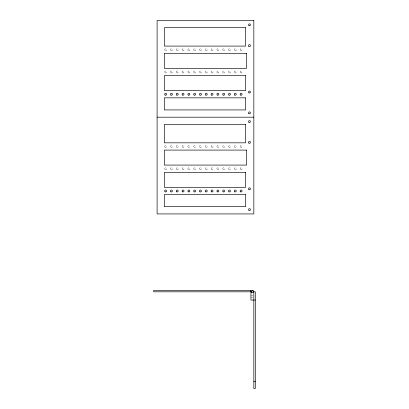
<?xml version="1.0" encoding="UTF-8"?>
<svg xmlns="http://www.w3.org/2000/svg" width="409" height="409" viewBox="0 0 409 409"><rect width="100%" height="100%" fill="white"/><g stroke="black" fill="none" stroke-linecap="round" stroke-linejoin="round"><path stroke-width="0.31" stroke-dasharray="2.04 1.53" d="M250.937 295.196L253.258 295.196M250.937 297.128L253.258 297.128M240.405 72.679A0.966 0.966 0 0 0 242.021 72.245A0.966 0.966 0 0 0 240.84 71.059A0.966 0.966 0 0 0 240.405 72.679M234.597 72.679A0.966 0.966 0 0 0 236.218 72.245A0.966 0.966 0 0 0 235.032 71.059A0.966 0.966 0 0 0 234.597 72.679M228.994 72.833A0.966 0.966 0 0 0 230.446 71.994A0.966 0.966 0 0 0 228.994 71.156A0.966 0.966 0 0 0 228.994 72.833M223.191 72.833A0.966 0.966 0 0 0 224.643 71.994A0.966 0.966 0 0 0 223.191 71.156A0.966 0.966 0 0 0 223.191 72.833M217.389 72.833A0.966 0.966 0 0 0 218.835 71.994A0.966 0.966 0 0 0 217.389 71.156A0.966 0.966 0 0 0 217.389 72.833M211.581 72.833A0.966 0.966 0 0 0 213.033 71.994A0.966 0.966 0 0 0 211.581 71.156A0.966 0.966 0 0 0 211.581 72.833M205.778 72.833A0.966 0.966 0 0 0 207.23 71.994A0.966 0.966 0 0 0 205.778 71.156A0.966 0.966 0 0 0 205.778 72.833M199.771 72.679A0.966 0.966 0 0 0 201.392 72.245A0.966 0.966 0 0 0 200.206 71.059A0.966 0.966 0 0 0 199.771 72.679M193.968 72.679A0.966 0.966 0 0 0 195.589 72.245A0.966 0.966 0 0 0 194.403 71.059A0.966 0.966 0 0 0 193.968 72.679M188.166 72.679A0.966 0.966 0 0 0 189.781 72.245A0.966 0.966 0 0 0 188.595 71.059A0.966 0.966 0 0 0 188.166 72.679M182.358 72.679A0.966 0.966 0 0 0 183.978 72.245A0.966 0.966 0 0 0 182.792 71.059A0.966 0.966 0 0 0 182.358 72.679M176.555 72.679A0.966 0.966 0 0 0 178.171 72.245A0.966 0.966 0 0 0 176.99 71.059A0.966 0.966 0 0 0 176.555 72.679M170.752 72.679A0.966 0.966 0 0 0 172.368 72.245A0.966 0.966 0 0 0 171.182 71.059A0.966 0.966 0 0 0 170.752 72.679M164.945 72.679A0.966 0.966 0 0 0 166.565 72.245A0.966 0.966 0 0 0 165.379 71.059A0.966 0.966 0 0 0 164.945 72.679M240.604 50.583A0.966 0.966 0 0 0 242.056 49.745A0.966 0.966 0 0 0 240.604 48.906A0.966 0.966 0 0 0 240.604 50.583M234.802 50.583A0.966 0.966 0 0 0 236.249 49.745A0.966 0.966 0 0 0 234.802 48.906A0.966 0.966 0 0 0 234.802 50.583M228.994 50.583A0.966 0.966 0 0 0 230.446 49.745A0.966 0.966 0 0 0 228.994 48.906A0.966 0.966 0 0 0 228.994 50.583M223.191 50.583A0.966 0.966 0 0 0 224.643 49.745A0.966 0.966 0 0 0 223.191 48.906A0.966 0.966 0 0 0 223.191 50.583M217.389 50.583A0.966 0.966 0 0 0 218.835 49.745A0.966 0.966 0 0 0 217.389 48.906A0.966 0.966 0 0 0 217.389 50.583M211.581 50.583A0.966 0.966 0 0 0 213.033 49.745A0.966 0.966 0 0 0 211.581 48.906A0.966 0.966 0 0 0 211.581 50.583M205.778 50.583A0.966 0.966 0 0 0 207.23 49.745A0.966 0.966 0 0 0 205.778 48.906A0.966 0.966 0 0 0 205.778 50.583M199.97 50.583A0.966 0.966 0 0 0 201.422 49.745A0.966 0.966 0 0 0 199.97 48.906A0.966 0.966 0 0 0 199.97 50.583M194.168 50.583A0.966 0.966 0 0 0 195.62 49.745A0.966 0.966 0 0 0 194.168 48.906A0.966 0.966 0 0 0 194.168 50.583M188.365 50.583A0.966 0.966 0 0 0 189.817 49.745A0.966 0.966 0 0 0 188.365 48.906A0.966 0.966 0 0 0 188.365 50.583M182.557 50.583A0.966 0.966 0 0 0 184.009 49.745A0.966 0.966 0 0 0 182.557 48.906A0.966 0.966 0 0 0 182.557 50.583M176.754 50.583A0.966 0.966 0 0 0 178.206 49.745A0.966 0.966 0 0 0 176.754 48.906A0.966 0.966 0 0 0 176.754 50.583M170.952 50.583A0.966 0.966 0 0 0 172.404 49.745A0.966 0.966 0 0 0 170.952 48.906A0.966 0.966 0 0 0 170.952 50.583M165.144 50.583A0.966 0.966 0 0 0 166.596 49.745A0.966 0.966 0 0 0 165.144 48.906A0.966 0.966 0 0 0 165.144 50.583M240.604 169.577A0.966 0.966 0 0 0 242.056 168.738A0.966 0.966 0 0 0 240.604 167.9A0.966 0.966 0 0 0 240.604 169.577M234.802 169.577A0.966 0.966 0 0 0 236.249 168.738A0.966 0.966 0 0 0 234.802 167.9A0.966 0.966 0 0 0 234.802 169.577M228.795 169.418A0.966 0.966 0 0 0 230.415 168.989A0.966 0.966 0 0 0 229.229 167.802A0.966 0.966 0 0 0 228.795 169.418M222.992 169.418A0.966 0.966 0 0 0 224.607 168.989A0.966 0.966 0 0 0 223.426 167.802A0.966 0.966 0 0 0 222.992 169.418M217.389 169.577A0.966 0.966 0 0 0 218.835 168.738A0.966 0.966 0 0 0 217.389 167.9A0.966 0.966 0 0 0 217.389 169.577M211.381 169.418A0.966 0.966 0 0 0 213.002 168.989A0.966 0.966 0 0 0 211.816 167.802A0.966 0.966 0 0 0 211.381 169.418M205.778 169.577A0.966 0.966 0 0 0 207.23 168.738A0.966 0.966 0 0 0 205.778 167.9A0.966 0.966 0 0 0 205.778 169.577M199.97 169.577A0.966 0.966 0 0 0 201.422 168.738A0.966 0.966 0 0 0 199.97 167.9A0.966 0.966 0 0 0 199.97 169.577M194.168 169.577A0.966 0.966 0 0 0 195.62 168.738A0.966 0.966 0 0 0 194.168 167.9A0.966 0.966 0 0 0 194.168 169.577M188.365 169.577A0.966 0.966 0 0 0 189.817 168.738A0.966 0.966 0 0 0 188.365 167.9A0.966 0.966 0 0 0 188.365 169.577M182.557 169.577A0.966 0.966 0 0 0 184.009 168.738A0.966 0.966 0 0 0 182.557 167.9A0.966 0.966 0 0 0 182.557 169.577M176.754 169.577A0.966 0.966 0 0 0 178.206 168.738A0.966 0.966 0 0 0 176.754 167.9A0.966 0.966 0 0 0 176.754 169.577M170.952 169.577A0.966 0.966 0 0 0 172.404 168.738A0.966 0.966 0 0 0 170.952 167.9A0.966 0.966 0 0 0 170.952 169.577M165.144 169.577A0.966 0.966 0 0 0 166.596 168.738A0.966 0.966 0 0 0 165.144 167.9A0.966 0.966 0 0 0 165.144 169.577M240.405 147.168A0.966 0.966 0 0 0 242.021 146.734A0.966 0.966 0 0 0 240.84 145.553A0.966 0.966 0 0 0 240.405 147.168M234.597 147.168A0.966 0.966 0 0 0 236.218 146.734A0.966 0.966 0 0 0 235.032 145.553A0.966 0.966 0 0 0 234.597 147.168M228.795 147.168A0.966 0.966 0 0 0 230.415 146.734A0.966 0.966 0 0 0 229.229 145.553A0.966 0.966 0 0 0 228.795 147.168M223.191 147.322A0.966 0.966 0 0 0 224.643 146.488A0.966 0.966 0 0 0 223.191 145.65A0.966 0.966 0 0 0 223.191 147.322M217.184 147.168A0.966 0.966 0 0 0 218.805 146.734A0.966 0.966 0 0 0 217.619 145.553A0.966 0.966 0 0 0 217.184 147.168M211.581 147.322A0.966 0.966 0 0 0 213.033 146.488A0.966 0.966 0 0 0 211.581 145.65A0.966 0.966 0 0 0 211.581 147.322M205.778 147.322A0.966 0.966 0 0 0 207.23 146.488A0.966 0.966 0 0 0 205.778 145.65A0.966 0.966 0 0 0 205.778 147.322M199.771 147.168A0.966 0.966 0 0 0 201.392 146.734A0.966 0.966 0 0 0 200.206 145.553A0.966 0.966 0 0 0 199.771 147.168M193.968 147.168A0.966 0.966 0 0 0 195.589 146.734A0.966 0.966 0 0 0 194.403 145.553A0.966 0.966 0 0 0 193.968 147.168M188.166 147.168A0.966 0.966 0 0 0 189.781 146.734A0.966 0.966 0 0 0 188.595 145.553A0.966 0.966 0 0 0 188.166 147.168M182.358 147.168A0.966 0.966 0 0 0 183.978 146.734A0.966 0.966 0 0 0 182.792 145.553A0.966 0.966 0 0 0 182.358 147.168M176.555 147.168A0.966 0.966 0 0 0 178.171 146.734A0.966 0.966 0 0 0 176.99 145.553A0.966 0.966 0 0 0 176.555 147.168M170.752 147.168A0.966 0.966 0 0 0 172.368 146.734A0.966 0.966 0 0 0 171.182 145.553A0.966 0.966 0 0 0 170.752 147.168M164.945 147.168A0.966 0.966 0 0 0 166.565 146.734A0.966 0.966 0 0 0 165.379 145.553A0.966 0.966 0 0 0 164.945 147.168"/><path stroke-width="0.61" d="M157.097 117.189L253.836 117.189M253.836 291.811L255.288 291.811L255.288 388.55L253.836 388.55L253.836 291.811A1.452 1.452 0 0 0 252.389 290.359A1.452 1.452 0 0 0 250.937 291.811L250.937 300.032L255.288 300.032M253.836 381.295L255.288 381.295M253.836 20.45L157.097 20.45L157.097 213.933L253.836 213.933L253.836 20.45M245.615 27.705L164.352 27.705L164.352 46.084L245.615 46.084L245.615 27.705M246.581 53.344L164.352 53.344L164.352 68.339L246.581 68.339L246.581 53.344M245.615 75.593L164.352 75.593L164.352 90.588L245.615 90.588L245.615 75.593M245.615 97.843L164.352 97.843L164.352 109.934L245.615 109.934L245.615 97.843M245.615 124.448L164.352 124.448L164.352 142.828L245.615 142.828L245.615 124.448M246.581 150.083L164.352 150.083L164.352 165.078L246.581 165.078L246.581 150.083M245.615 172.332L164.352 172.332L164.352 187.327L245.615 187.327L245.615 172.332M245.615 194.582L164.352 194.582L164.352 206.678L245.615 206.678L245.615 194.582M250.451 290.359L153.712 290.359L153.712 291.811L250.451 291.811L250.451 290.359M248.825 113.498A0.936 0.936 0 0 0 250.385 113.078A0.936 0.936 0 0 0 249.245 111.933A0.936 0.936 0 0 0 248.825 113.498M249.004 92.879A0.961 0.961 0 0 0 250.446 92.045A0.961 0.961 0 0 0 249.004 91.212A0.961 0.961 0 0 0 249.004 92.879M249.02 25.614A0.93 0.93 0 0 0 250.415 24.811A0.93 0.93 0 0 0 249.02 24.008A0.93 0.93 0 0 0 249.02 25.614M248.8 46.289A0.966 0.966 0 0 0 250.42 45.854A0.966 0.966 0 0 0 249.234 44.668A0.966 0.966 0 0 0 248.8 46.289M165.144 95.082A0.966 0.966 0 0 0 166.596 94.244A0.966 0.966 0 0 0 165.144 93.41A0.966 0.966 0 0 0 165.144 95.082M170.952 95.082A0.966 0.966 0 0 0 172.404 94.244A0.966 0.966 0 0 0 170.952 93.41A0.966 0.966 0 0 0 170.952 95.082M176.754 95.082A0.966 0.966 0 0 0 178.206 94.244A0.966 0.966 0 0 0 176.754 93.41A0.966 0.966 0 0 0 176.754 95.082M182.557 95.082A0.966 0.966 0 0 0 184.009 94.244A0.966 0.966 0 0 0 182.557 93.41A0.966 0.966 0 0 0 182.557 95.082M188.365 95.082A0.966 0.966 0 0 0 189.817 94.244A0.966 0.966 0 0 0 188.365 93.41A0.966 0.966 0 0 0 188.365 95.082M194.168 95.082A0.966 0.966 0 0 0 195.62 94.244A0.966 0.966 0 0 0 194.168 93.41A0.966 0.966 0 0 0 194.168 95.082M199.97 95.082A0.966 0.966 0 0 0 201.422 94.244A0.966 0.966 0 0 0 199.97 93.41A0.966 0.966 0 0 0 199.97 95.082M205.778 95.082A0.966 0.966 0 0 0 207.23 94.244A0.966 0.966 0 0 0 205.778 93.41A0.966 0.966 0 0 0 205.778 95.082M211.581 95.082A0.966 0.966 0 0 0 213.033 94.244A0.966 0.966 0 0 0 211.581 93.41A0.966 0.966 0 0 0 211.581 95.082M217.389 95.082A0.966 0.966 0 0 0 218.835 94.244A0.966 0.966 0 0 0 217.389 93.41A0.966 0.966 0 0 0 217.389 95.082M223.191 95.082A0.966 0.966 0 0 0 224.643 94.244A0.966 0.966 0 0 0 223.191 93.41A0.966 0.966 0 0 0 223.191 95.082M228.994 95.082A0.966 0.966 0 0 0 230.446 94.244A0.966 0.966 0 0 0 228.994 93.41A0.966 0.966 0 0 0 228.994 95.082M234.802 95.082A0.966 0.966 0 0 0 236.249 94.244A0.966 0.966 0 0 0 234.802 93.41A0.966 0.966 0 0 0 234.802 95.082M240.604 95.082A0.966 0.966 0 0 0 242.056 94.244A0.966 0.966 0 0 0 240.604 93.41A0.966 0.966 0 0 0 240.604 95.082M249.02 210.39A0.936 0.936 0 0 0 250.42 209.577A0.936 0.936 0 0 0 249.02 208.769A0.936 0.936 0 0 0 249.02 210.39M249.004 189.618A0.961 0.961 0 0 0 250.446 188.784A0.961 0.961 0 0 0 249.004 187.956A0.961 0.961 0 0 0 249.004 189.618M249.02 122.352A0.93 0.93 0 0 0 250.415 121.55A0.93 0.93 0 0 0 249.02 120.747A0.93 0.93 0 0 0 249.02 122.352M248.8 143.027A0.966 0.966 0 0 0 250.42 142.593A0.966 0.966 0 0 0 249.234 141.412A0.966 0.966 0 0 0 248.8 143.027M165.144 191.826A0.966 0.966 0 0 0 166.596 190.988A0.966 0.966 0 0 0 165.144 190.149A0.966 0.966 0 0 0 165.144 191.826M170.952 191.826A0.966 0.966 0 0 0 172.404 190.988A0.966 0.966 0 0 0 170.952 190.149A0.966 0.966 0 0 0 170.952 191.826M176.754 191.826A0.966 0.966 0 0 0 178.206 190.988A0.966 0.966 0 0 0 176.754 190.149A0.966 0.966 0 0 0 176.754 191.826M182.557 191.826A0.966 0.966 0 0 0 184.009 190.988A0.966 0.966 0 0 0 182.557 190.149A0.966 0.966 0 0 0 182.557 191.826M188.365 191.826A0.966 0.966 0 0 0 189.817 190.988A0.966 0.966 0 0 0 188.365 190.149A0.966 0.966 0 0 0 188.365 191.826M194.168 191.826A0.966 0.966 0 0 0 195.62 190.988A0.966 0.966 0 0 0 194.168 190.149A0.966 0.966 0 0 0 194.168 191.826M199.97 191.826A0.966 0.966 0 0 0 201.422 190.988A0.966 0.966 0 0 0 199.97 190.149A0.966 0.966 0 0 0 199.97 191.826M205.778 191.826A0.966 0.966 0 0 0 207.23 190.988A0.966 0.966 0 0 0 205.778 190.149A0.966 0.966 0 0 0 205.778 191.826M211.581 191.826A0.966 0.966 0 0 0 213.033 190.988A0.966 0.966 0 0 0 211.581 190.149A0.966 0.966 0 0 0 211.581 191.826M217.389 191.826A0.966 0.966 0 0 0 218.835 190.988A0.966 0.966 0 0 0 217.389 190.149A0.966 0.966 0 0 0 217.389 191.826M223.191 191.826A0.966 0.966 0 0 0 224.643 190.988A0.966 0.966 0 0 0 223.191 190.149A0.966 0.966 0 0 0 223.191 191.826M228.994 191.826A0.966 0.966 0 0 0 230.446 190.988A0.966 0.966 0 0 0 228.994 190.149A0.966 0.966 0 0 0 228.994 191.826M234.802 191.826A0.966 0.966 0 0 0 236.249 190.988A0.966 0.966 0 0 0 234.802 190.149A0.966 0.966 0 0 0 234.802 191.826M240.604 191.826A0.966 0.966 0 0 0 242.056 190.988A0.966 0.966 0 0 0 240.604 190.149A0.966 0.966 0 0 0 240.604 191.826M251.729 292.517A0.966 0.966 0 0 0 253.329 292.026A0.966 0.966 0 0 0 252.102 290.886A0.966 0.966 0 0 0 251.729 292.517"/></g></svg>
